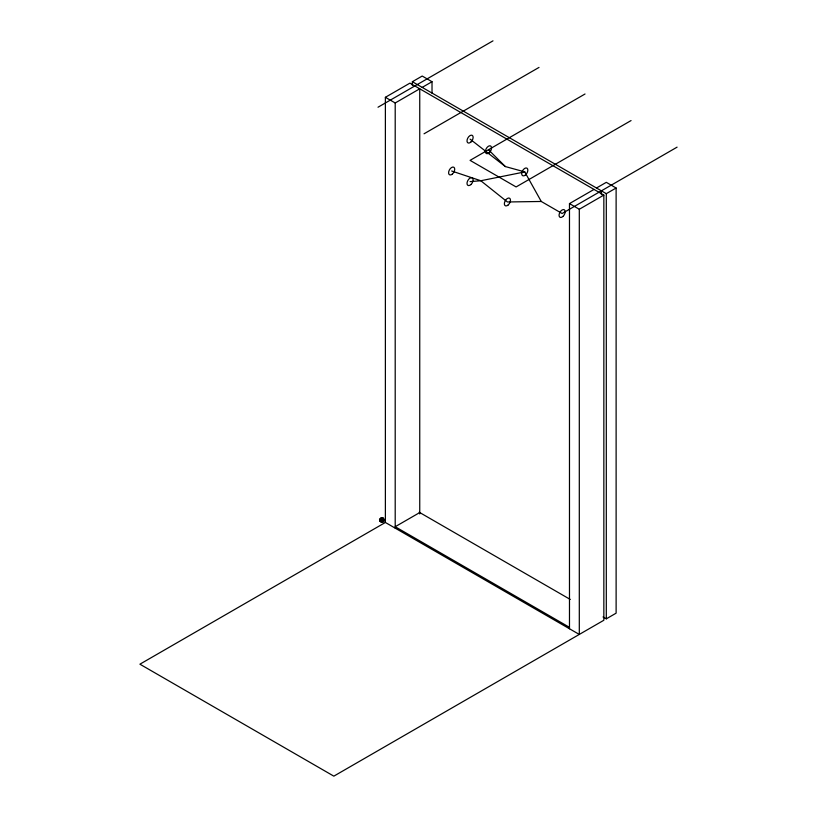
<?xml version="1.0" encoding="UTF-8"?>
<svg xmlns="http://www.w3.org/2000/svg" width="817" height="817" viewBox="0 0 817 817"><rect width="100%" height="100%" fill="white"/><g stroke="black" fill="none" stroke-linecap="round" stroke-linejoin="round"><path stroke-width="1.23" d="M379.548 519.418L381.672 517.59L383.214 518.039L384.256 520.592L383.357 521.716L382.131 522.42L379.772 521.001L379.548 519.418L381.672 517.59M382.131 522.42L384.256 520.592M379.772 521.001L380.814 520.858L381.233 519.193L380.446 518.295M383.357 521.716L382.57 520.827L382.989 519.152L384.031 519.009M380.589 521.971L380.211 519.408M383.592 520.613L383.214 518.039M385.379 522.471L385.379 97.305L409.93 83.13L603.845 195.089L603.845 620.256L333.836 776.15L139.911 664.19L385.379 522.471L579.304 634.431L579.304 209.264L603.845 195.089M412.381 85.53L412.381 81.72L422.205 76.042L432.019 81.72L432.019 93.169M378.016 107.221L492.988 40.85M385.379 97.305L395.203 102.973L419.744 88.798L419.744 513.964M422.205 87.388L432.019 81.72M424.043 133.794L539.006 67.423M585.033 93.996L470.071 160.367L516.099 186.94L631.061 120.569M569.48 628.763L569.48 203.596L594.03 189.421M596.481 188.002L606.306 182.334L616.12 188.002L616.12 613.169L606.306 618.837L603.028 616.947M677.089 147.142L562.116 213.513L541.263 201.472L507.418 201.973L480.805 180.741L451.658 170.998M412.381 81.72L606.306 193.67L616.12 188.002M419.744 512.555L395.203 526.72L569.48 627.344M541.263 201.472L524.769 171.907L480.805 180.741L470.071 181.629M381.233 519.193L382.948 519.03M380.855 520.98L382.57 520.827M470.071 139.115L505.355 166.566L524.769 171.907M569.48 203.596L579.304 209.264M419.244 512.259L570.276 599.453M381.529 518.274L382.989 519.152M380.814 520.858L382.274 521.736M488.484 149.746L505.355 166.566M606.306 193.67L606.306 618.837M601.394 190.841L601.394 194.671M395.203 102.973L395.203 528.139M508.215 204.934A4.34 2.502 -60 0 0 509.583 198.214A4.34 2.502 -60 0 0 504.457 202.769A4.34 2.502 -60 0 0 508.215 204.934M525.566 174.879A4.34 2.502 -60 0 0 526.945 168.149A4.34 2.502 -60 0 0 521.808 172.704A4.34 2.502 -60 0 0 525.566 174.879M470.868 184.591A4.34 2.502 -60 0 0 472.236 177.871A4.34 2.502 -60 0 0 467.11 182.426A4.34 2.502 -60 0 0 470.868 184.591M470.868 142.076A4.34 2.502 -60 0 0 472.236 135.356A4.34 2.502 -60 0 0 467.11 139.901A4.34 2.502 -60 0 0 470.868 142.076M452.455 173.96A4.34 2.502 -60 0 0 453.833 167.24A4.34 2.502 -60 0 0 448.696 171.795A4.34 2.502 -60 0 0 452.455 173.96M489.271 152.708A4.34 2.502 -60 0 0 490.649 145.988A4.34 2.502 -60 0 0 485.512 150.532A4.34 2.502 -60 0 0 489.271 152.708M562.913 216.474A4.34 2.502 -60 0 0 564.292 209.755A4.34 2.502 -60 0 0 559.155 214.309A4.34 2.502 -60 0 0 562.913 216.474"/></g></svg>
